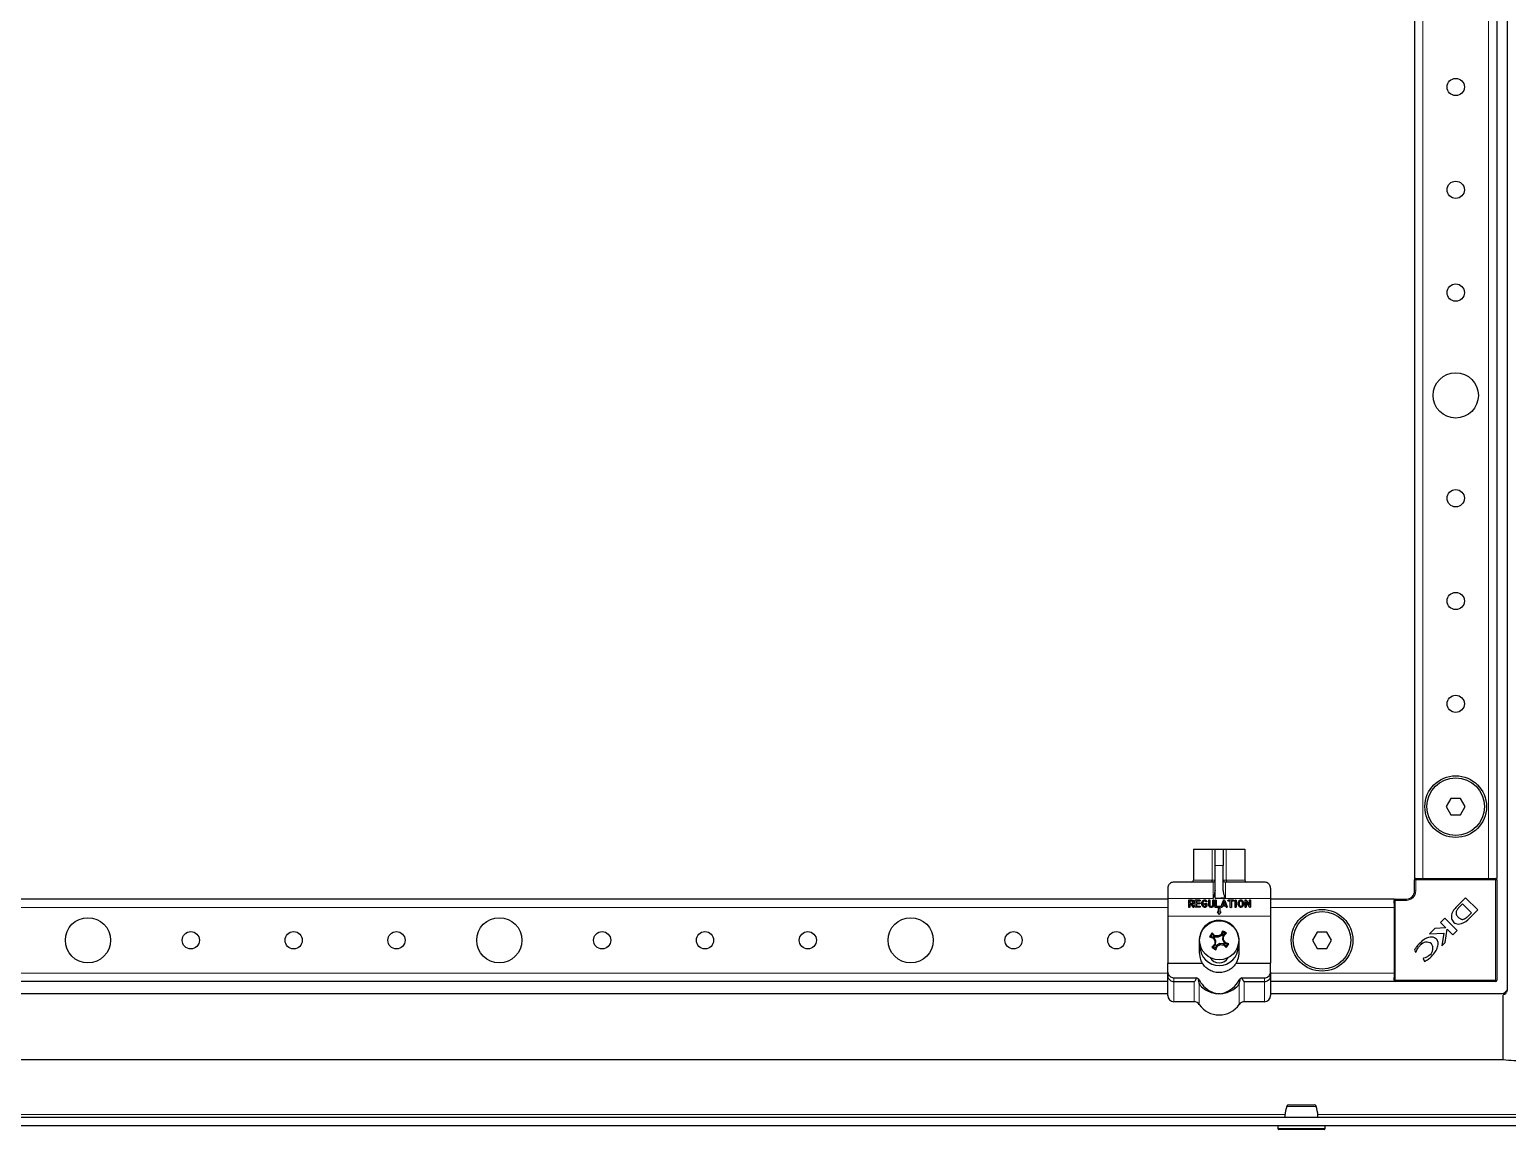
# Model space of a CAD drawing. Header units: millimetres. Extents: x -598 to 1638, y -1011 to 1043.
# Drawn here: x 1095 to 1454.3, y -870.3 to -602.9 of the extents above; entities that cross this region are included whole.
import ezdxf

# ---------------------------------------------------------------- set-up
doc = ezdxf.new("R2010")
doc.units = ezdxf.units.MM

msp = doc.modelspace()

# ---------------------------------------------------------------- linework, layer by layer
at = {"color": 7, "linetype": 'Continuous', "lineweight": 25}
for p, q in [((1454.24, 852.67), (1454.24, -836.33)), ((1431.74, 825.67), (1431.74, -809.33)), ((1451.74, 825.67), (1451.74, -809.33)), ((1440.59, -789.83), (1439.43, -791.83)), ((1442.9, -789.83), (1440.59, -789.83)), ((1444.05, -791.83), (1442.9, -789.83)), ((1439.43, -791.83), (1440.59, -793.83)), ((1440.59, -793.83), (1442.9, -793.83)), ((1442.9, -793.83), (1444.05, -791.83)), ((1377.99, -802.18), (1377.99, -809.68)), ((1377.99, -802.18), (1382.52, -802.18)), ((1382.52, -802.18), (1383.24, -802.18)), ((1383.24, -802.18), (1385.24, -802.18)), ((1383.24, -806.18), (1383.24, -802.18)), ((1385.24, -802.18), (1385.24, -806.18)), ((1385.24, -802.18), (1385.96, -802.18)), ((1385.96, -802.18), (1390.49, -802.18)), ((1390.49, -802.18), (1390.49, -809.68)), ((1383.24, -812.12), (1383.24, -806.18)), ((1385.24, -812.12), (1385.24, -806.18)), ((1371.74, -811.68), (1371.74, -814.18)), ((1382.74, -810.18), (1373.24, -810.18)), ((1395.24, -810.18), (1385.74, -810.18)), ((1396.74, -811.68), (1396.74, -814.18)), ((1431.74, -809.33), (1432.04, -809.33)), ((1431.74, -812.33), (1431.74, -809.63)), ((1432.04, -809.33), (1432.69, -809.33)), ((1432.69, -809.33), (1433.74, -809.33)), ((1433.74, -809.33), (1449.74, -809.33)), ((1449.74, -809.33), (1450.79, -809.33)), ((1450.79, -809.33), (1451.44, -809.33)), ((1451.44, -809.33), (1451.74, -809.33)), ((1451.74, -809.63), (1451.74, -834.03)), ((1371.74, -814.33), (791.74, -814.33)), ((1371.74, -814.18), (1371.74, -818.43)), ((1376.83, -816.2), (1376.83, -814.53)), ((1376.83, -814.53), (1377.59, -814.53)), ((1377.59, -814.8), (1377.1, -814.8)), ((1377.1, -814.8), (1377.1, -815.3)), ((1377.1, -815.3), (1377.69, -815.3)), ((1378.44, -814.53), (1379.5, -814.53)), ((1378.44, -816.31), (1378.44, -814.53)), ((1379.5, -814.8), (1378.7, -814.8)), ((1378.7, -814.8), (1378.7, -815.2)), ((1378.7, -815.2), (1379.45, -815.2)), ((1379.45, -815.47), (1378.7, -815.47)), ((1378.7, -815.47), (1378.7, -816.04)), ((1380.78, -815.37), (1381.27, -815.37)), ((1381.27, -815.37), (1381.27, -815.67)), ((1381.7, -815.72), (1381.7, -814.64)), ((1381.96, -814.64), (1381.96, -815.72)), ((1382.71, -815.71), (1382.71, -814.64)), ((1382.97, -814.64), (1382.97, -815.71)), ((1383.26, -816.33), (1383.26, -814.67)), ((1383.52, -814.67), (1383.52, -816.07)), ((1384.68, -816.16), (1385.25, -814.62)), ((1385.42, -814.86), (1385.11, -815.73)), ((1385.74, -815.73), (1385.42, -814.86)), ((1385.58, -814.64), (1386.17, -816.16)), ((1386.51, -814.53), (1387.63, -814.53)), ((1386.93, -814.8), (1386.51, -814.8)), ((1386.93, -816.26), (1386.93, -814.8)), ((1387.63, -814.8), (1387.24, -814.8)), ((1387.24, -814.8), (1387.24, -816.26)), ((1388.1, -816.2), (1388.1, -814.66)), ((1388.36, -814.66), (1388.36, -816.2)), ((1390.52, -816.2), (1390.52, -814.64)), ((1391.62, -816.22), (1390.78, -814.96)), ((1390.78, -814.96), (1390.78, -816.19)), ((1390.79, -814.59), (1391.6, -815.83)), ((1391.6, -815.83), (1391.6, -814.64)), ((1391.86, -814.64), (1391.86, -816.2)), ((1396.74, -814.18), (1396.74, -818.43)), ((1426.74, -814.33), (1396.74, -814.33)), ((1426.74, -814.33), (1426.74, -814.63)), ((1426.74, -815.28), (1426.74, -814.63)), ((1426.74, -815.28), (1426.74, -816.33)), ((1427.04, -814.33), (1429.74, -814.33)), ((1444.13, -813.98), (1442.24, -815.87)), ((1443.39, -815.46), (1442.73, -816.14)), ((1445.57, -817.64), (1443.39, -815.46)), ((1447.09, -816.94), (1444.13, -813.98)), ((1371.74, -818.43), (1371.74, -829.93)), ((1377.39, -815.56), (1377.1, -815.56)), ((1377.1, -815.56), (1377.1, -816.2)), ((1377.88, -816.27), (1377.39, -815.56)), ((1377.69, -815.56), (1378.1, -816.13)), ((1379.5, -816.31), (1378.44, -816.31)), ((1378.7, -816.04), (1379.5, -816.04)), ((1380.98, -815.64), (1380.77, -815.64)), ((1384.32, -816.33), (1383.26, -816.33)), ((1383.52, -816.07), (1384.32, -816.07)), ((1383.74, -817.53), (1384.24, -818.03)), ((1383.99, -817.53), (1383.74, -817.53)), ((1384.49, -816.53), (1383.99, -816.53)), ((1383.99, -816.53), (1383.99, -817.53)), ((1384.24, -818.03), (1384.74, -817.53)), ((1384.49, -817.53), (1384.49, -816.53)), ((1384.74, -817.53), (1384.49, -817.53)), ((1385.02, -816), (1384.93, -816.24)), ((1385.83, -816), (1385.02, -816)), ((1385.11, -815.73), (1385.74, -815.73)), ((1385.92, -816.24), (1385.83, -816)), ((1396.74, -818.43), (1396.74, -829.93)), ((1426.74, -816.33), (1426.74, -832.33)), ((1439.13, -818.98), (1438.07, -820.04)), ((1442.09, -821.94), (1439.13, -818.98)), ((1442.24, -815.87), (1442.23, -815.89)), ((1444.85, -818.38), (1445.57, -817.64)), ((1445.1, -818.93), (1447.09, -816.94)), ((1382.56, -822.87), (1382.53, -822.55)), ((1384.93, -823.07), (1385.19, -822.32)), ((1385.19, -822.32), (1385.09, -822.01)), ((1385.7, -822.65), (1385.11, -823.19)), ((1385.19, -822.32), (1385.7, -822.65)), ((1385.7, -822.65), (1386.02, -822.62)), ((1408.09, -822.33), (1406.93, -824.33)), ((1410.4, -822.33), (1408.09, -822.33)), ((1411.55, -824.33), (1410.4, -822.33)), ((1436.66, -821.46), (1435.37, -822.74)), ((1435.37, -822.74), (1438.84, -822.56)), ((1439.32, -821.28), (1436.66, -821.46)), ((1438.07, -820.04), (1439.32, -821.28)), ((1438.84, -822.56), (1438.37, -825.66)), ((1439.17, -824.87), (1439.65, -821.6)), ((1439.65, -821.6), (1441.04, -822.99)), ((1441.04, -822.99), (1442.09, -821.94)), ((1379.39, -824.33), (1379.39, -827.33)), ((1379.59, -825.83), (1379.39, -825.83)), ((1382.23, -823.38), (1381.92, -823.49)), ((1382.23, -823.38), (1382.56, -822.87)), ((1382.98, -823.64), (1382.23, -823.38)), ((1382.78, -826.02), (1382.46, -826.04)), ((1382.56, -822.87), (1383.1, -823.46)), ((1382.78, -826.02), (1383.37, -825.47)), ((1383.29, -826.35), (1382.78, -826.02)), ((1382.98, -823.64), (1382.82, -823.82)), ((1383.42, -824.5), (1382.98, -823.64)), ((1383.1, -823.46), (1383.2, -823.24)), ((1383.1, -823.46), (1384.07, -823.51)), ((1383.37, -825.47), (1383.15, -825.37)), ((1383.42, -824.5), (1383.18, -824.55)), ((1383.55, -825.59), (1383.29, -826.35)), ((1383.37, -825.47), (1383.42, -824.5)), ((1384.41, -825.15), (1383.55, -825.59)), ((1383.55, -825.59), (1383.73, -825.75)), ((1384.07, -823.51), (1384.02, -823.27)), ((1384.07, -823.51), (1384.93, -823.07)), ((1384.41, -825.15), (1384.46, -825.39)), ((1385.38, -825.21), (1384.41, -825.15)), ((1384.93, -823.07), (1384.75, -822.91)), ((1385.11, -823.19), (1385.06, -824.16)), ((1385.06, -824.16), (1385.3, -824.11)), ((1385.06, -824.16), (1385.5, -825.02)), ((1385.11, -823.19), (1385.34, -823.29)), ((1385.38, -825.21), (1385.28, -825.43)), ((1385.93, -825.79), (1385.38, -825.21)), ((1385.5, -825.02), (1385.66, -824.84)), ((1385.5, -825.02), (1386.26, -825.28)), ((1386.26, -825.28), (1385.93, -825.79)), ((1385.93, -825.79), (1385.95, -826.11)), ((1386.26, -825.28), (1386.56, -825.18)), ((1389.09, -825.83), (1388.89, -825.83)), ((1389.09, -827.33), (1389.09, -824.33)), ((1406.93, -824.33), (1408.09, -826.33)), ((1410.4, -826.33), (1411.55, -824.33)), ((1438.37, -825.66), (1439.17, -824.87)), ((1383.29, -826.35), (1383.39, -826.65)), ((1408.09, -826.33), (1410.4, -826.33)), ((1431.74, -826.7), (1431.99, -827.21)), ((1431.99, -827.21), (1432.1, -827.11)), ((1433.94, -828.65), (1433.8, -828.79)), ((1433.8, -828.79), (1434.14, -829.47)), ((1371.74, -832.08), (1371.74, -829.93)), ((1371.74, -829.93), (1380.15, -829.93)), ((1371.74, -832.99), (1371.74, -832.08)), ((1371.74, -837.78), (1371.74, -832.99)), ((1373.24, -833.47), (1378.76, -833.47)), ((1388.33, -829.93), (1396.74, -829.93)), ((1389.72, -833.47), (1395.24, -833.47)), ((1396.74, -832.08), (1396.74, -829.93)), ((1396.74, -832.08), (1396.74, -832.99)), ((1396.74, -832.99), (1396.74, -837.78)), ((1426.74, -832.33), (1426.74, -833.38)), ((1426.74, -834.03), (1426.74, -833.38)), ((1371.74, -834.33), (791.74, -834.33)), ((1373.24, -834.36), (1378.15, -834.36)), ((1390.33, -834.36), (1395.24, -834.36)), ((1426.74, -834.33), (1396.74, -834.33)), ((1426.74, -834.03), (1426.74, -834.33)), ((1451.44, -834.33), (1427.04, -834.33)), ((1371.74, -837.33), (765.24, -837.33)), ((1378.15, -839.28), (1373.24, -839.28)), ((1395.24, -839.28), (1390.33, -839.28)), ((1453.24, -837.33), (1396.74, -837.33)), ((1453.24, -853.33), (1453.24, -837.66)), ((765.24, -853.33), (1453.24, -853.33)), ((714.54, -867.33), (1503.94, -867.33)), ((714.54, -869.33), (1503.94, -869.33)), ((1398.49, -869.33), (1398.49, -870.08)), ((1409.99, -870.08), (1409.99, -869.33)), ((1409.74, -870.33), (1398.74, -870.33))]:
    msp.add_line(p, q, dxfattribs=at)
at = {"color": 8, "linetype": 'Continuous', "lineweight": 18}
for p, q in [((1433.74, 825.67), (1433.74, -809.33)), ((1449.74, 825.67), (1449.74, -809.33)), ((1382.52, -809.68), (1382.52, -802.18)), ((1385.96, -802.18), (1385.96, -809.68)), ((1385.24, -806.18), (1383.24, -806.18)), ((1377.99, -809.68), (1382.52, -809.68)), ((1382.52, -809.68), (1383.24, -809.68)), ((1382.74, -814.18), (1382.74, -810.18)), ((1385.24, -809.68), (1385.96, -809.68)), ((1385.74, -810.18), (1385.74, -814.11)), ((1385.96, -809.68), (1390.49, -809.68)), ((1431.74, -809.63), (1432.04, -809.63)), ((1432.04, -809.63), (1432.04, -809.33)), ((1432.04, -809.63), (1432.04, -812.33)), ((1451.44, -809.63), (1432.04, -809.63)), ((1451.44, -809.63), (1451.44, -809.33)), ((1451.44, -834.03), (1451.44, -809.63)), ((1451.44, -809.63), (1451.74, -809.63)), ((1382.74, -814.18), (1371.74, -814.18)), ((1383.24, -814.18), (1383.24, -812.12)), ((1396.74, -814.18), (1383.24, -814.18)), ((1426.74, -814.63), (1427.04, -814.63)), ((1427.04, -814.63), (1427.04, -814.33)), ((1429.74, -814.63), (1427.04, -814.63)), ((1427.04, -814.63), (1427.04, -834.03)), ((1429.74, -814.33), (1429.74, -814.63)), ((1431.74, -812.33), (1432.04, -812.33)), ((1371.74, -816.33), (791.74, -816.33)), ((1396.74, -818.43), (1371.74, -818.43)), ((1426.74, -816.33), (1396.74, -816.33)), ((1371.74, -832.33), (791.74, -832.33)), ((1373.24, -833.47), (1373.24, -834.36)), ((1395.24, -834.36), (1395.24, -833.47)), ((1426.74, -832.33), (1396.74, -832.33)), ((1373.24, -834.36), (1373.24, -839.28)), ((1378.15, -839.28), (1378.15, -834.36)), ((1379.39, -834.96), (1379.39, -839.93)), ((1389.1, -839.93), (1389.1, -834.96)), ((1390.33, -834.36), (1390.33, -839.28)), ((1395.24, -839.28), (1395.24, -834.36)), ((1426.74, -834.03), (1427.04, -834.03)), ((1427.04, -834.03), (1451.44, -834.03)), ((1427.04, -834.33), (1427.04, -834.03)), ((1451.44, -834.03), (1451.44, -834.33)), ((1451.44, -834.03), (1451.74, -834.03)), ((1400.27, -866.73), (818.21, -866.73)), ((1503.64, -866.73), (1408.21, -866.73)), ((1398.49, -870.08), (1409.99, -870.08))]:
    msp.add_line(p, q, dxfattribs=at)
at = {"color": 8, "linetype": 'Continuous', "lineweight": 18, "flags": 128}
for points in [[(1382.52, -809.68), (1382.51, -809.78), (1382.51, -809.87), (1382.49, -809.96), (1382.48, -810.03), (1382.46, -810.1), (1382.43, -810.14), (1382.41, -810.17), (1382.38, -810.18)], [(1386.1, -810.18), (1386.08, -810.17), (1386.05, -810.14), (1386.03, -810.1), (1386.01, -810.03), (1385.99, -809.96), (1385.98, -809.87), (1385.97, -809.78), (1385.96, -809.68)]]:
    msp.add_lwpolyline(points, dxfattribs=at)
at = {"color": 7, "linetype": 'Continuous', "lineweight": 25}
for centre, radius in [((1441.74, -616.83), 2.1), ((1441.74, -641.83), 2.1), ((1441.74, -666.83), 2.1), ((1441.74, -691.83), 5.5), ((1441.74, -716.83), 2.1), ((1441.74, -741.83), 2.1), ((1441.74, -766.83), 2.1), ((1441.74, -791.83), 7.5), ((1441.74, -791.83), 7), ((1109.24, -824.33), 5.5), ((1209.24, -824.33), 5.5), ((1309.24, -824.33), 5.5), ((1409.24, -824.33), 7.5), ((1409.24, -824.33), 7), ((1134.24, -824.33), 2.1), ((1159.24, -824.33), 2.1), ((1184.24, -824.33), 2.1), ((1234.24, -824.33), 2.1), ((1259.24, -824.33), 2.1), ((1284.24, -824.33), 2.1), ((1334.24, -824.33), 2.1), ((1359.24, -824.33), 2.1), ((1384.24, -824.33), 4.75)]:
    msp.add_circle(centre, radius, dxfattribs=at)
for centre, radius, start, end in [((1377.49, -809.68), 0.5, 270, 0), ((1382.74, -809.68), 0.5, 270, 0), ((1385.74, -809.68), 0.5, 180, 270), ((1390.99, -809.68), 0.5, 180, 270), ((1432.04, -809.63), 0.3, 90, 180), ((1451.44, -809.63), 0.3, 0, 90), ((1427.04, -814.63), 0.3, 90, 180), ((1429.74, -812.33), 2, 270, 0), ((1441.44, -815.72), 4.87, 290.3445, 318.7777), ((1440.67, -813.91), 6.12, 306.9888, 313.0744), ((1444.96, -863.88), 74.88, 146.4919, 147.3486), ((1333.56, -871.23), 69.05, 44.0348, 44.8347), ((1449.55, -846.74), 69.05, 159.0058, 159.8057), ((1344.69, -885.05), 74.88, 56.4919, 57.3486), ((1337.34, -773.65), 69.05, 314.0348, 314.8347), ((1384.24, -825.83), 4.65, 180, 0), ((1406.65, -759.02), 69.05, 249.0058, 249.8057), ((1431.14, -875.01), 69.05, 134.0348, 134.8347), ((1423.79, -763.61), 74.88, 236.4919, 237.3486), ((1450.72, -790.57), 75.61, 206.0937, 206.7115), ((1458.7, -828.34), 75.61, 177.129, 177.7468), ((1380.23, -898.79), 75.61, 87.129, 87.7468), ((1318.93, -801.92), 69.05, 339.0058, 339.8057), ((1350.48, -757.85), 75.61, 296.0937, 296.7115), ((1418, -890.81), 75.61, 116.0937, 116.7115), ((1388.25, -749.88), 75.61, 267.129, 267.7468), ((1434.92, -777.43), 69.05, 224.0348, 224.8347), ((1309.78, -820.32), 75.61, 357.129, 357.7468), ((1317.76, -858.09), 75.61, 26.0937, 26.7115), ((1361.83, -889.64), 69.05, 69.0058, 69.8057), ((1323.52, -784.78), 74.88, 326.4919, 327.3486), ((1434.67, -826.74), 1.94, 53.3097, 142.3464), ((1434.23, -826.33), 1.97, 308.454, 35.887), ((1384.24, -827.33), 2.5, 209.1764, 330.8236), ((1427.04, -834.03), 0.3, 180, 270), ((1451.44, -834.03), 0.3, 270, 0), ((1373.24, -837.78), 1.5, 180, 270), ((1378.15, -840.78), 1.5, 34.5604, 90), ((1384.24, -836.59), 5.9, 214.5604, 325.4396), ((1390.33, -840.78), 1.5, 90, 145.4396), ((1395.24, -837.78), 1.5, 270, 0), ((1401.13, -864.83), 0.5, 89.9982, 165.4001), ((1407.35, -864.83), 0.5, 15.316, 90.0228), ((1398.74, -870.08), 0.25, 180, 270), ((1409.74, -870.08), 0.25, 270, 0)]:
    msp.add_arc(centre, radius, start, end, dxfattribs=at)
at = {"color": 8, "linetype": 'Continuous', "lineweight": 18}
msp.add_arc((1429.74, -812.33), 2.3, 270, 0, dxfattribs=at)
at = {"color": 7, "linetype": 'Continuous', "lineweight": 25}
msp.add_ellipse((16812.42, -814.18), major_axis=(15429.18, 0), ratio=0.000259, start_param=3.123591, end_param=3.141593, dxfattribs=at)
for points, knots in [([(1373.24, -810.18), (1373.24, -810.18), (1373.17, -810.18), (1372.82, -810.21), (1372.29, -810.44), (1371.82, -811.02), (1371.76, -811.49), (1371.74, -811.68)], [0, 0, 0, 0, 0.003231, 0.101221, 0.514725, 0.80586, 1, 1, 1, 1]), ([(1396.74, -811.68), (1396.72, -811.49), (1396.66, -811.02), (1396.19, -810.44), (1395.66, -810.21), (1395.31, -810.18), (1395.24, -810.18), (1395.24, -810.18)], [0, 0, 0, 0, 0.19414, 0.485275, 0.898779, 0.996769, 1, 1, 1, 1]), ([(1377.59, -814.53), (1377.67, -814.54), (1377.8, -814.55), (1377.91, -814.63), (1377.96, -814.67)], [0, 0, 0, 0, 0.559747, 1, 1, 1, 1]), ([(1377.78, -814.86), (1377.75, -814.84), (1377.69, -814.8), (1377.62, -814.8), (1377.59, -814.8)], [0, 0, 0, 0, 0.559136, 1, 1, 1, 1]), ([(1377.69, -815.3), (1377.71, -815.3), (1377.75, -815.29), (1377.78, -815.26), (1377.79, -815.25)], [0, 0, 0, 0, 0.558174, 1, 1, 1, 1]), ([(1377.93, -815.47), (1377.89, -815.5), (1377.82, -815.55), (1377.73, -815.56), (1377.69, -815.56)], [0, 0, 0, 0, 0.56031, 1, 1, 1, 1]), ([(1377.86, -815.06), (1377.86, -815.02), (1377.85, -814.94), (1377.8, -814.89), (1377.78, -814.86)], [0, 0, 0, 0, 0.559692, 1, 1, 1, 1]), ([(1377.79, -815.25), (1377.8, -815.24), (1377.83, -815.21), (1377.86, -815.14), (1377.86, -815.09), (1377.86, -815.06)], [0, 0, 0, 0, 0.279917, 0.56006, 1, 1, 1, 1]), ([(1378.13, -815.06), (1378.12, -815.15), (1378.1, -815.31), (1377.98, -815.42), (1377.93, -815.47)], [0, 0, 0, 0, 0.5594568, 1, 1, 1, 1]), ([(1377.96, -814.67), (1378.02, -814.73), (1378.11, -814.85), (1378.12, -814.99), (1378.13, -815.06)], [0, 0, 0, 0, 0.558947, 1, 1, 1, 1]), ([(1379.45, -815.2), (1379.47, -815.21), (1379.52, -815.21), (1379.57, -815.23), (1379.6, -815.28), (1379.6, -815.32), (1379.6, -815.34)], [0, 0, 0, 0, 0.280945, 0.559897, 0.779525, 1, 1, 1, 1]), ([(1379.6, -815.34), (1379.6, -815.36), (1379.6, -815.4), (1379.54, -815.46), (1379.49, -815.47), (1379.45, -815.47)], [0, 0, 0, 0, 0.281099, 0.559768, 1, 1, 1, 1]), ([(1379.5, -814.53), (1379.52, -814.53), (1379.57, -814.54), (1379.62, -814.56), (1379.65, -814.61), (1379.65, -814.65), (1379.66, -814.66)], [0, 0, 0, 0, 0.280872, 0.559701, 0.779382, 1, 1, 1, 1]), ([(1379.66, -814.66), (1379.65, -814.69), (1379.65, -814.73), (1379.59, -814.79), (1379.54, -814.79), (1379.5, -814.8)], [0, 0, 0, 0, 0.281053, 0.559663, 1, 1, 1, 1]), ([(1380, -815.43), (1380, -815.3), (1380.02, -815.06), (1380.14, -814.85), (1380.2, -814.76)], [0, 0, 0, 0, 0.56034, 1, 1, 1, 1]), ([(1380.19, -816.04), (1380.13, -815.93), (1380.02, -815.75), (1380, -815.53), (1380, -815.43)], [0, 0, 0, 0, 0.559347, 1, 1, 1, 1]), ([(1380.2, -814.76), (1380.27, -814.68), (1380.41, -814.54), (1380.6, -814.52), (1380.69, -814.51)], [0, 0, 0, 0, 0.559217, 1, 1, 1, 1]), ([(1380.68, -814.77), (1380.64, -814.78), (1380.57, -814.78), (1380.44, -814.86), (1380.29, -815.07), (1380.27, -815.29), (1380.26, -815.43)], [0, 0, 0, 0, 0.125332, 0.250695, 0.500738, 1, 1, 1, 1]), ([(1380.26, -815.43), (1380.27, -815.52), (1380.28, -815.67), (1380.35, -815.8), (1380.38, -815.86)], [0, 0, 0, 0, 0.55998, 1, 1, 1, 1]), ([(1380.65, -815.5), (1380.65, -815.48), (1380.65, -815.44), (1380.68, -815.4), (1380.73, -815.37), (1380.76, -815.37), (1380.78, -815.37)], [0, 0, 0, 0, 0.280637, 0.55889, 0.779144, 1, 1, 1, 1]), ([(1380.77, -815.64), (1380.75, -815.63), (1380.71, -815.63), (1380.67, -815.6), (1380.65, -815.55), (1380.65, -815.52), (1380.65, -815.5)], [0, 0, 0, 0, 0.280664, 0.558735, 0.779002, 1, 1, 1, 1]), ([(1380.87, -814.82), (1380.83, -814.8), (1380.77, -814.77), (1380.71, -814.77), (1380.68, -814.77)], [0, 0, 0, 0, 0.5586335, 1, 1, 1, 1]), ([(1380.69, -814.51), (1380.75, -814.51), (1380.88, -814.52), (1380.99, -814.57), (1381.03, -814.6)], [0, 0, 0, 0, 0.560514, 1, 1, 1, 1]), ([(1380.97, -814.94), (1380.95, -814.91), (1380.92, -814.87), (1380.88, -814.83), (1380.87, -814.82)], [0, 0, 0, 0, 0.560467, 1, 1, 1, 1]), ([(1381.08, -815), (1381.05, -814.99), (1381.01, -814.98), (1380.98, -814.95), (1380.97, -814.94)], [0, 0, 0, 0, 0.558039, 1, 1, 1, 1]), ([(1381.03, -814.6), (1381.07, -814.63), (1381.14, -814.69), (1381.18, -814.76), (1381.2, -814.79)], [0, 0, 0, 0, 0.559542, 1, 1, 1, 1]), ([(1381.23, -814.87), (1381.23, -814.89), (1381.22, -814.93), (1381.18, -814.97), (1381.13, -814.99), (1381.1, -814.99), (1381.08, -815)], [0, 0, 0, 0, 0.277709, 0.558209, 0.77892, 1, 1, 1, 1]), ([(1381.2, -814.79), (1381.21, -814.8), (1381.23, -814.83), (1381.23, -814.86), (1381.23, -814.87)], [0, 0, 0, 0, 0.560691, 1, 1, 1, 1]), ([(1381.7, -814.64), (1381.7, -814.62), (1381.7, -814.59), (1381.73, -814.54), (1381.77, -814.51), (1381.8, -814.51), (1381.82, -814.51)], [0, 0, 0, 0, 0.280849, 0.55949, 0.779158, 1, 1, 1, 1]), ([(1381.82, -814.51), (1381.84, -814.51), (1381.88, -814.51), (1381.94, -814.54), (1381.96, -814.59), (1381.96, -814.63), (1381.96, -814.64)], [0, 0, 0, 0, 0.28091, 0.559174, 0.779166, 1, 1, 1, 1]), ([(1382.71, -814.64), (1382.71, -814.62), (1382.71, -814.59), (1382.74, -814.54), (1382.78, -814.51), (1382.81, -814.51), (1382.83, -814.51)], [0, 0, 0, 0, 0.2809, 0.559498, 0.779148, 1, 1, 1, 1]), ([(1383.24, -812.12), (1383.2, -812.46), (1383.12, -813.16), (1382.87, -813.83), (1382.74, -814.18), (1382.74, -814.18)], [0, 0, 0, 0, 0.475461, 0.994056, 1, 1, 1, 1]), ([(1382.83, -814.51), (1382.85, -814.51), (1382.89, -814.51), (1382.94, -814.54), (1382.97, -814.59), (1382.97, -814.63), (1382.97, -814.64)], [0, 0, 0, 0, 0.2808885, 0.5590229, 0.7791551, 1, 1, 1, 1]), ([(1383.26, -814.67), (1383.26, -814.65), (1383.26, -814.61), (1383.29, -814.56), (1383.33, -814.54), (1383.36, -814.53), (1383.38, -814.53)], [0, 0, 0, 0, 0.280912, 0.559405, 0.779108, 1, 1, 1, 1]), ([(1383.38, -814.53), (1383.4, -814.53), (1383.44, -814.54), (1383.49, -814.57), (1383.52, -814.62), (1383.52, -814.65), (1383.52, -814.67)], [0, 0, 0, 0, 0.280813, 0.559099, 0.77917, 1, 1, 1, 1]), ([(1385.74, -814.11), (1385.74, -814.11), (1385.74, -814.11), (1385.73, -814.1), (1385.72, -814.09), (1385.68, -814), (1385.56, -813.67), (1385.34, -813.04), (1385.28, -812.44), (1385.24, -812.12)], [0, 0, 0, 0, 0.00167, 0.003889, 0.009531, 0.034361, 0.132751, 0.526214, 1, 1, 1, 1]), ([(1385.25, -814.62), (1385.26, -814.6), (1385.28, -814.57), (1385.32, -814.52), (1385.37, -814.51), (1385.4, -814.51)], [0, 0, 0, 0, 0.2814649, 0.5617718, 1, 1, 1, 1]), ([(1385.4, -814.51), (1385.42, -814.51), (1385.47, -814.51), (1385.54, -814.55), (1385.56, -814.61), (1385.58, -814.64)], [0, 0, 0, 0, 0.281226, 0.561522, 1, 1, 1, 1]), ([(1386.37, -814.66), (1386.38, -814.64), (1386.38, -814.6), (1386.41, -814.55), (1386.46, -814.54), (1386.49, -814.53), (1386.51, -814.53)], [0, 0, 0, 0, 0.2807125, 0.5587014, 0.7790455, 1, 1, 1, 1]), ([(1386.51, -814.8), (1386.49, -814.8), (1386.45, -814.79), (1386.4, -814.76), (1386.38, -814.71), (1386.37, -814.68), (1386.37, -814.66)], [0, 0, 0, 0, 0.28076, 0.558821, 0.778915, 1, 1, 1, 1]), ([(1387.63, -814.53), (1387.65, -814.53), (1387.69, -814.54), (1387.75, -814.56), (1387.78, -814.61), (1387.79, -814.65), (1387.79, -814.66)], [0, 0, 0, 0, 0.280951, 0.559967, 0.779431, 1, 1, 1, 1]), ([(1387.79, -814.66), (1387.79, -814.69), (1387.78, -814.73), (1387.72, -814.79), (1387.67, -814.79), (1387.63, -814.8)], [0, 0, 0, 0, 0.281019, 0.559679, 1, 1, 1, 1]), ([(1388.1, -814.66), (1388.1, -814.65), (1388.1, -814.61), (1388.13, -814.56), (1388.18, -814.54), (1388.2, -814.53), (1388.22, -814.53)], [0, 0, 0, 0, 0.280828, 0.559417, 0.779393, 1, 1, 1, 1]), ([(1388.22, -814.53), (1388.24, -814.53), (1388.28, -814.54), (1388.34, -814.57), (1388.36, -814.62), (1388.36, -814.65), (1388.36, -814.66)], [0, 0, 0, 0, 0.2807653, 0.5591779, 0.7791749, 1, 1, 1, 1]), ([(1388.82, -815.43), (1388.83, -815.3), (1388.84, -815.08), (1388.94, -814.89), (1388.99, -814.8)], [0, 0, 0, 0, 0.559914, 1, 1, 1, 1]), ([(1389, -816.05), (1388.94, -815.94), (1388.83, -815.75), (1388.82, -815.53), (1388.82, -815.43)], [0, 0, 0, 0, 0.559149, 1, 1, 1, 1]), ([(1388.99, -814.8), (1389.06, -814.71), (1389.18, -814.55), (1389.38, -814.52), (1389.47, -814.51)], [0, 0, 0, 0, 0.560137, 1, 1, 1, 1]), ([(1389.18, -814.98), (1389.15, -815.06), (1389.09, -815.2), (1389.08, -815.36), (1389.08, -815.43)], [0, 0, 0, 0, 0.5590754, 1, 1, 1, 1]), ([(1389.08, -815.43), (1389.09, -815.52), (1389.09, -815.67), (1389.16, -815.81), (1389.19, -815.87)], [0, 0, 0, 0, 0.560273, 1, 1, 1, 1]), ([(1389.47, -814.77), (1389.43, -814.78), (1389.36, -814.78), (1389.26, -814.85), (1389.21, -814.93), (1389.18, -814.98)], [0, 0, 0, 0, 0.279832, 0.559843, 1, 1, 1, 1]), ([(1389.47, -814.51), (1389.53, -814.51), (1389.65, -814.52), (1389.84, -814.61), (1389.94, -814.73), (1390, -814.8)], [0, 0, 0, 0, 0.280496, 0.560765, 1, 1, 1, 1]), ([(1389.81, -814.98), (1389.76, -814.91), (1389.67, -814.8), (1389.53, -814.78), (1389.47, -814.77)], [0, 0, 0, 0, 0.559596, 1, 1, 1, 1]), ([(1389.92, -815.43), (1389.92, -815.34), (1389.91, -815.18), (1389.84, -815.04), (1389.81, -814.98)], [0, 0, 0, 0, 0.5600457, 1, 1, 1, 1]), ([(1389.82, -815.87), (1389.85, -815.79), (1389.92, -815.65), (1389.92, -815.5), (1389.92, -815.43)], [0, 0, 0, 0, 0.559133, 1, 1, 1, 1]), ([(1390, -814.8), (1390.06, -814.91), (1390.17, -815.11), (1390.18, -815.33), (1390.19, -815.43)], [0, 0, 0, 0, 0.559312, 1, 1, 1, 1]), ([(1390.19, -815.43), (1390.18, -815.55), (1390.16, -815.77), (1390.06, -815.96), (1390.01, -816.05)], [0, 0, 0, 0, 0.5598653, 1, 1, 1, 1]), ([(1390.52, -814.64), (1390.52, -814.62), (1390.52, -814.58), (1390.55, -814.53), (1390.6, -814.51), (1390.62, -814.51), (1390.64, -814.51)], [0, 0, 0, 0, 0.280941, 0.559114, 0.779089, 1, 1, 1, 1]), ([(1390.64, -814.51), (1390.66, -814.51), (1390.69, -814.51), (1390.75, -814.54), (1390.77, -814.57), (1390.79, -814.59)], [0, 0, 0, 0, 0.280638, 0.560877, 1, 1, 1, 1]), ([(1391.6, -814.64), (1391.6, -814.63), (1391.6, -814.59), (1391.63, -814.54), (1391.67, -814.51), (1391.7, -814.51), (1391.72, -814.51)], [0, 0, 0, 0, 0.280888, 0.559482, 0.77927, 1, 1, 1, 1]), ([(1391.72, -814.51), (1391.74, -814.51), (1391.78, -814.51), (1391.84, -814.54), (1391.86, -814.59), (1391.86, -814.63), (1391.86, -814.64)], [0, 0, 0, 0, 0.280836, 0.55925, 0.779182, 1, 1, 1, 1]), ([(1376.95, -816.33), (1376.93, -816.33), (1376.9, -816.33), (1376.85, -816.29), (1376.84, -816.24), (1376.83, -816.21), (1376.83, -816.2)], [0, 0, 0, 0, 0.280437, 0.558281, 0.778899, 1, 1, 1, 1]), ([(1377.1, -816.2), (1377.1, -816.22), (1377.09, -816.26), (1377.06, -816.31), (1377, -816.33), (1376.97, -816.33), (1376.95, -816.33)], [0, 0, 0, 0, 0.2804979, 0.5583245, 0.7788676, 1, 1, 1, 1]), ([(1377.98, -816.33), (1377.97, -816.33), (1377.94, -816.33), (1377.91, -816.31), (1377.89, -816.29), (1377.88, -816.27)], [0, 0, 0, 0, 0.28022, 0.561305, 1, 1, 1, 1]), ([(1378.13, -816.2), (1378.12, -816.22), (1378.12, -816.26), (1378.07, -816.3), (1378.03, -816.33), (1377.99, -816.33), (1377.98, -816.33)], [0, 0, 0, 0, 0.278138, 0.558544, 0.779161, 1, 1, 1, 1]), ([(1378.1, -816.13), (1378.11, -816.15), (1378.12, -816.16), (1378.13, -816.19), (1378.13, -816.2)], [0, 0, 0, 0, 0.561079, 1, 1, 1, 1]), ([(1379.5, -816.04), (1379.52, -816.04), (1379.57, -816.05), (1379.62, -816.07), (1379.65, -816.12), (1379.65, -816.16), (1379.66, -816.18)], [0, 0, 0, 0, 0.280912, 0.559714, 0.779499, 1, 1, 1, 1]), ([(1379.66, -816.18), (1379.65, -816.2), (1379.65, -816.24), (1379.59, -816.3), (1379.54, -816.3), (1379.5, -816.31)], [0, 0, 0, 0, 0.281214, 0.559901, 1, 1, 1, 1]), ([(1380.72, -816.33), (1380.66, -816.33), (1380.54, -816.32), (1380.35, -816.23), (1380.25, -816.11), (1380.19, -816.04)], [0, 0, 0, 0, 0.280314, 0.560507, 1, 1, 1, 1]), ([(1380.38, -815.86), (1380.43, -815.92), (1380.51, -816.04), (1380.65, -816.06), (1380.71, -816.07)], [0, 0, 0, 0, 0.560858, 1, 1, 1, 1]), ([(1380.71, -816.07), (1380.74, -816.07), (1380.79, -816.06), (1380.89, -816.01), (1380.92, -815.94), (1380.94, -815.9)], [0, 0, 0, 0, 0.281265, 0.561609, 1, 1, 1, 1]), ([(1381.06, -816.21), (1381, -816.25), (1380.9, -816.32), (1380.77, -816.33), (1380.72, -816.33)], [0, 0, 0, 0, 0.558998, 1, 1, 1, 1]), ([(1380.94, -815.9), (1380.95, -815.85), (1380.98, -815.76), (1380.98, -815.67), (1380.98, -815.64)], [0, 0, 0, 0, 0.559597, 1, 1, 1, 1]), ([(1381.27, -815.67), (1381.26, -815.78), (1381.25, -815.99), (1381.12, -816.14), (1381.06, -816.21)], [0, 0, 0, 0, 0.560493, 1, 1, 1, 1]), ([(1381.92, -816.2), (1381.84, -816.12), (1381.72, -815.99), (1381.71, -815.8), (1381.7, -815.72)], [0, 0, 0, 0, 0.558332, 1, 1, 1, 1]), ([(1382.36, -816.33), (1382.27, -816.33), (1382.11, -816.32), (1381.97, -816.23), (1381.92, -816.2)], [0, 0, 0, 0, 0.55925, 1, 1, 1, 1]), ([(1381.96, -815.72), (1381.97, -815.78), (1381.98, -815.88), (1382.05, -815.96), (1382.08, -815.99)], [0, 0, 0, 0, 0.560313, 1, 1, 1, 1]), ([(1382.08, -815.99), (1382.13, -816.02), (1382.2, -816.07), (1382.3, -816.07), (1382.34, -816.07)], [0, 0, 0, 0, 0.559441, 1, 1, 1, 1]), ([(1382.34, -816.07), (1382.39, -816.06), (1382.5, -816.05), (1382.64, -815.96), (1382.7, -815.83), (1382.7, -815.75), (1382.71, -815.71)], [0, 0, 0, 0, 0.280935, 0.559487, 0.779245, 1, 1, 1, 1]), ([(1382.97, -815.71), (1382.96, -815.8), (1382.95, -815.98), (1382.79, -816.2), (1382.57, -816.3), (1382.43, -816.32), (1382.36, -816.33)], [0, 0, 0, 0, 0.280416, 0.558636, 0.778958, 1, 1, 1, 1]), ([(1384.32, -816.07), (1384.34, -816.07), (1384.38, -816.07), (1384.44, -816.1), (1384.47, -816.15), (1384.47, -816.18), (1384.47, -816.2)], [0, 0, 0, 0, 0.280855, 0.559718, 0.779518, 1, 1, 1, 1]), ([(1384.47, -816.2), (1384.47, -816.22), (1384.47, -816.26), (1384.41, -816.33), (1384.36, -816.33), (1384.32, -816.33)], [0, 0, 0, 0, 0.281266, 0.560078, 1, 1, 1, 1]), ([(1384.67, -816.21), (1384.67, -816.2), (1384.67, -816.18), (1384.68, -816.16), (1384.68, -816.16)], [0, 0, 0, 0, 0.5595043, 1, 1, 1, 1]), ([(1384.8, -816.33), (1384.78, -816.33), (1384.74, -816.32), (1384.7, -816.29), (1384.68, -816.25), (1384.67, -816.22), (1384.67, -816.21)], [0, 0, 0, 0, 0.279579, 0.559194, 0.779582, 1, 1, 1, 1]), ([(1384.93, -816.24), (1384.92, -816.26), (1384.91, -816.29), (1384.86, -816.33), (1384.82, -816.33), (1384.8, -816.33)], [0, 0, 0, 0, 0.28077, 0.560807, 1, 1, 1, 1]), ([(1386.04, -816.33), (1386.02, -816.33), (1385.99, -816.33), (1385.95, -816.29), (1385.93, -816.26), (1385.92, -816.24)], [0, 0, 0, 0, 0.280695, 0.560335, 1, 1, 1, 1]), ([(1386.18, -816.21), (1386.18, -816.23), (1386.17, -816.27), (1386.13, -816.31), (1386.08, -816.33), (1386.05, -816.33), (1386.04, -816.33)], [0, 0, 0, 0, 0.278517, 0.558613, 0.779333, 1, 1, 1, 1]), ([(1386.17, -816.16), (1386.17, -816.16), (1386.18, -816.18), (1386.18, -816.2), (1386.18, -816.21)], [0, 0, 0, 0, 0.560081, 1, 1, 1, 1]), ([(1387.07, -816.4), (1387.05, -816.4), (1387.01, -816.4), (1386.95, -816.37), (1386.93, -816.31), (1386.93, -816.28), (1386.93, -816.26)], [0, 0, 0, 0, 0.2808221, 0.5590594, 0.7790938, 1, 1, 1, 1]), ([(1387.24, -816.26), (1387.24, -816.29), (1387.23, -816.33), (1387.17, -816.4), (1387.11, -816.4), (1387.07, -816.4)], [0, 0, 0, 0, 0.280801, 0.559621, 1, 1, 1, 1]), ([(1388.22, -816.33), (1388.2, -816.33), (1388.16, -816.33), (1388.12, -816.29), (1388.1, -816.24), (1388.1, -816.21), (1388.1, -816.2)], [0, 0, 0, 0, 0.280437, 0.558281, 0.778899, 1, 1, 1, 1]), ([(1388.36, -816.2), (1388.36, -816.22), (1388.36, -816.26), (1388.32, -816.31), (1388.27, -816.33), (1388.24, -816.33), (1388.22, -816.33)], [0, 0, 0, 0, 0.280518, 0.5583, 0.778735, 1, 1, 1, 1]), ([(1389.5, -816.33), (1389.44, -816.33), (1389.33, -816.32), (1389.15, -816.23), (1389.05, -816.12), (1389, -816.05)], [0, 0, 0, 0, 0.280367, 0.560574, 1, 1, 1, 1]), ([(1389.19, -815.87), (1389.23, -815.93), (1389.31, -816.04), (1389.44, -816.06), (1389.5, -816.07)], [0, 0, 0, 0, 0.5605673, 1, 1, 1, 1]), ([(1389.5, -816.07), (1389.53, -816.06), (1389.61, -816.06), (1389.73, -816), (1389.78, -815.92), (1389.82, -815.87)], [0, 0, 0, 0, 0.280435, 0.560605, 1, 1, 1, 1]), ([(1390.01, -816.05), (1389.93, -816.14), (1389.79, -816.3), (1389.59, -816.32), (1389.5, -816.33)], [0, 0, 0, 0, 0.559137, 1, 1, 1, 1]), ([(1390.64, -816.33), (1390.62, -816.33), (1390.58, -816.33), (1390.53, -816.28), (1390.52, -816.23), (1390.52, -816.2)], [0, 0, 0, 0, 0.281503, 0.560294, 1, 1, 1, 1]), ([(1390.78, -816.19), (1390.78, -816.21), (1390.78, -816.26), (1390.74, -816.31), (1390.69, -816.33), (1390.66, -816.33), (1390.64, -816.33)], [0, 0, 0, 0, 0.280569, 0.558477, 0.77887, 1, 1, 1, 1]), ([(1391.74, -816.33), (1391.73, -816.33), (1391.69, -816.32), (1391.65, -816.28), (1391.63, -816.24), (1391.62, -816.22)], [0, 0, 0, 0, 0.278585, 0.558866, 1, 1, 1, 1]), ([(1391.86, -816.2), (1391.86, -816.22), (1391.86, -816.26), (1391.83, -816.3), (1391.79, -816.33), (1391.76, -816.33), (1391.74, -816.33)], [0, 0, 0, 0, 0.280953, 0.559391, 0.779073, 1, 1, 1, 1]), ([(1441.09, -817.22), (1440.98, -817.42), (1440.78, -817.81), (1440.66, -818.44), (1440.7, -819.03), (1440.9, -819.57), (1441.26, -820), (1441.77, -820.3), (1442.43, -820.41), (1442.89, -820.33), (1443.13, -820.28)], [0, 0, 0, 0, 0.138091, 0.265455, 0.384013, 0.496103, 0.605759, 0.71979, 0.847662, 1, 1, 1, 1]), ([(1441.77, -816.37), (1441.63, -816.52), (1441.39, -816.79), (1441.18, -817.08), (1441.09, -817.22)], [0, 0, 0, 0, 0.55183, 1, 1, 1, 1]), ([(1442.23, -815.89), (1442.15, -815.96), (1442, -816.12), (1441.85, -816.29), (1441.77, -816.37)], [0, 0, 0, 0, 0.486421, 1, 1, 1, 1]), ([(1442.73, -816.14), (1442.54, -816.34), (1442.19, -816.7), (1441.87, -817.24), (1441.8, -817.69), (1441.87, -818.03), (1442.06, -818.39), (1442.26, -818.6), (1442.36, -818.71)], [0, 0, 0, 0, 0.274676, 0.503042, 0.607381, 0.716579, 0.843412, 1, 1, 1, 1]), ([(1442.36, -818.71), (1442.46, -818.81), (1442.63, -818.97), (1442.91, -819.15), (1443.18, -819.24), (1443.51, -819.25), (1443.91, -819.09), (1444.19, -818.9), (1444.35, -818.8)], [0, 0, 0, 0, 0.176808, 0.319231, 0.43938, 0.552395, 0.749205, 1, 1, 1, 1]), ([(1389.09, -824.33), (1389.05, -823.83), (1388.96, -822.82), (1388.18, -821.36), (1387, -820.24), (1385.53, -819.56), (1383.91, -819.4), (1382.31, -819.78), (1380.93, -820.66), (1379.95, -821.91), (1379.46, -823.2), (1379.41, -823.99), (1379.39, -824.33)], [0, 0, 0, 0, 0.108524, 0.217459, 0.318088, 0.417791, 0.519828, 0.622975, 0.725929, 0.827131, 0.926323, 1, 1, 1, 1]), ([(1432.85, -825.19), (1432.6, -825.46), (1432.17, -825.92), (1431.87, -826.47), (1431.74, -826.7)], [0, 0, 0, 0, 0.5776526, 1, 1, 1, 1]), ([(1432.1, -827.11), (1432.24, -826.79), (1432.51, -826.22), (1432.94, -825.76), (1433.13, -825.55)], [0, 0, 0, 0, 0.547643, 1, 1, 1, 1]), ([(1437.08, -824.07), (1436.91, -823.93), (1436.58, -823.65), (1435.88, -823.49), (1435.01, -823.62), (1433.93, -824.18), (1433.24, -824.82), (1432.85, -825.19)], [0, 0, 0, 0, 0.130532, 0.266031, 0.423997, 0.666819, 1, 1, 1, 1]), ([(1435.87, -828.24), (1436.2, -827.86), (1436.82, -827.17), (1437.37, -826), (1437.51, -825.06), (1437.35, -824.42), (1437.17, -824.18), (1437.08, -824.07)], [0, 0, 0, 0, 0.315674, 0.58952, 0.813199, 0.909026, 1, 1, 1, 1]), ([(1379.39, -827.33), (1379.47, -827.96), (1379.65, -829.23), (1380.11, -829.87), (1380.14, -829.92), (1380.15, -829.93)], [0, 0, 0, 0, 0.417668, 0.852903, 1, 1, 1, 1]), ([(1388.33, -829.93), (1388.39, -829.85), (1388.5, -829.69), (1389.01, -828.61), (1389.07, -827.63), (1389.09, -827.33)], [0, 0, 0, 0, 0.378823, 0.812228, 1, 1, 1, 1]), ([(1435.46, -827.88), (1435.2, -828.1), (1434.75, -828.47), (1434.18, -828.6), (1433.94, -828.65)], [0, 0, 0, 0, 0.5796082, 1, 1, 1, 1]), ([(1434.14, -829.47), (1434.48, -829.29), (1435.11, -828.95), (1435.63, -828.46), (1435.87, -828.24)], [0, 0, 0, 0, 0.5368, 1, 1, 1, 1]), ([(1371.74, -832.08), (1371.76, -832.22), (1371.79, -832.5), (1372.02, -832.91), (1372.38, -833.23), (1372.81, -833.43), (1373.11, -833.46), (1373.24, -833.47)], [0, 0, 0, 0, 0.205683, 0.411346, 0.618649, 0.832339, 1, 1, 1, 1]), ([(1371.74, -832.99), (1371.74, -833), (1371.74, -833.1), (1371.78, -833.36), (1371.94, -833.73), (1372.29, -834.08), (1372.73, -834.32), (1373.07, -834.35), (1373.24, -834.36)], [0, 0, 0, 0, 0.017854, 0.1414054, 0.3560826, 0.5707307, 0.7853651, 1, 1, 1, 1]), ([(1378.15, -834.36), (1378.16, -834.36), (1378.17, -834.36), (1378.2, -834.35), (1378.27, -834.32), (1378.4, -834.17), (1378.57, -833.88), (1378.69, -833.62), (1378.76, -833.47)], [0, 0, 0, 0, 0.008383, 0.019125, 0.04457, 0.140638, 0.521171, 1, 1, 1, 1]), ([(1379.13, -833.7), (1379.11, -833.69), (1379, -833.59), (1378.87, -833.53), (1378.76, -833.47)], [0, 0, 0, 0, 0.161974, 1, 1, 1, 1]), ([(1388.33, -829.93), (1388.31, -829.97), (1388.27, -830.03), (1387.91, -830.54), (1387.26, -831.17), (1386.33, -831.76), (1385.18, -832.14), (1383.86, -832.23), (1382.51, -831.93), (1381.38, -831.31), (1380.65, -830.63), (1380.27, -830.12), (1380.16, -829.94), (1380.15, -829.93), (1380.15, -829.93)], [0, 0, 0, 0, 0.088505, 0.177138, 0.262858, 0.344694, 0.430485, 0.525193, 0.625645, 0.723911, 0.812494, 0.894483, 0.978997, 1, 1, 1, 1]), ([(1389.72, -833.47), (1389.62, -833.52), (1389.49, -833.59), (1389.38, -833.68), (1389.36, -833.7)], [0, 0, 0, 0, 0.789403, 1, 1, 1, 1]), ([(1389.72, -833.47), (1389.75, -833.53), (1389.81, -833.67), (1389.91, -833.86), (1390, -834.04), (1390.08, -834.15), (1390.13, -834.23), (1390.17, -834.28), (1390.21, -834.31), (1390.24, -834.33), (1390.27, -834.35), (1390.3, -834.36), (1390.32, -834.36), (1390.33, -834.36), (1390.33, -834.36)], [0, 0, 0, 0, 0.193858, 0.459768, 0.637307, 0.756, 0.835565, 0.889145, 0.925488, 0.950425, 0.97632, 0.986721, 0.99531, 1, 1, 1, 1]), ([(1395.24, -833.47), (1395.41, -833.45), (1395.74, -833.42), (1396.19, -833.17), (1396.53, -832.81), (1396.71, -832.42), (1396.73, -832.18), (1396.74, -832.08)], [0, 0, 0, 0, 0.2129, 0.425707, 0.640613, 0.853382, 1, 1, 1, 1]), ([(1395.24, -834.36), (1395.41, -834.35), (1395.75, -834.32), (1396.2, -834.08), (1396.54, -833.73), (1396.7, -833.36), (1396.74, -833.1), (1396.74, -833), (1396.74, -832.99)], [0, 0, 0, 0, 0.214635, 0.429269, 0.643917, 0.858595, 0.982146, 1, 1, 1, 1]), ([(1379.13, -833.7), (1379.15, -833.86), (1379.19, -834.13), (1379.26, -834.48), (1379.3, -834.72), (1379.36, -834.88), (1379.39, -834.96)], [0, 0, 0, 0, 0.3830058, 0.6904476, 0.8476528, 1, 1, 1, 1]), ([(1379.13, -833.7), (1379.42, -834.16), (1380.14, -835.26), (1381.53, -836.44), (1382.89, -837.15), (1383.69, -837.27), (1383.98, -837.32)], [0, 0, 0, 0, 0.255351, 0.615516, 0.86211, 1, 1, 1, 1]), ([(1379.39, -834.96), (1379.57, -835.19), (1380.09, -835.82), (1381.2, -836.61), (1382.59, -837.18), (1383.55, -837.27), (1383.98, -837.32)], [0, 0, 0, 0, 0.1696178, 0.4700388, 0.7626849, 1, 1, 1, 1]), ([(1384.5, -837.32), (1384.71, -837.29), (1385.44, -837.19), (1386.8, -836.55), (1388.27, -835.36), (1389.04, -834.19), (1389.36, -833.7)], [0, 0, 0, 0, 0.101651, 0.345128, 0.729048, 1, 1, 1, 1]), ([(1384.5, -837.32), (1384.93, -837.27), (1385.89, -837.18), (1387.28, -836.61), (1388.39, -835.82), (1388.91, -835.19), (1389.1, -834.96)], [0, 0, 0, 0, 0.237351, 0.529954, 0.830331, 1, 1, 1, 1]), ([(1389.1, -834.96), (1389.1, -834.96), (1389.1, -834.96), (1389.11, -834.94), (1389.12, -834.91), (1389.15, -834.81), (1389.22, -834.49), (1389.29, -834.12), (1389.34, -833.8), (1389.36, -833.7)], [0, 0, 0, 0, 0.003748, 0.008698, 0.018275, 0.054741, 0.199177, 0.774578, 1, 1, 1, 1]), ([(1454.28, -836.33), (1454.26, -836.47), (1454.23, -836.71), (1454.1, -836.91), (1453.98, -837), (1453.93, -837.11), (1453.91, -837.18), (1453.9, -837.23), (1453.88, -837.27), (1453.86, -837.3), (1453.83, -837.35), (1453.77, -837.4), (1453.65, -837.47), (1453.46, -837.5), (1453.32, -837.5), (1453.24, -837.49)], [0, 0, 0, 0, 0.233411, 0.418546, 0.549351, 0.595026, 0.631329, 0.647111, 0.661994, 0.676639, 0.691742, 0.725563, 0.766794, 0.872627, 1, 1, 1, 1]), ([(1453.24, -853.33), (1454.97, -853.5), (1458.11, -853.8), (1462.43, -853.29), (1465.87, -851.86), (1468.08, -849.54), (1469.17, -846.78), (1469.49, -843.73), (1469.19, -840.17), (1468.57, -837.68), (1468.24, -836.33)], [0, 0, 0, 0, 0.176713, 0.320911, 0.440308, 0.54837, 0.6374, 0.738878, 0.858543, 1, 1, 1, 1]), ([(1454.24, -836.33), (1454.09, -836.56), (1453.82, -836.96), (1453.42, -837.22), (1453.24, -837.33)], [0, 0, 0, 0, 0.5615605, 1, 1, 1, 1]), ([(1384.5, -837.32), (1384.4, -837.32), (1384.23, -837.33), (1384.05, -837.32), (1383.98, -837.32)], [0, 0, 0, 0, 0.558993, 1, 1, 1, 1]), ([(1400.65, -864.68), (1400.46, -865.42), (1400.24, -866.28), (1400.22, -867.2), (1400.22, -867.33)], [0, 0, 0, 0, 0.85815, 1, 1, 1, 1]), ([(1401.13, -864.33), (1401.17, -864.33), (1401.25, -864.33), (1401.81, -864.33), (1402.62, -864.33), (1403.61, -864.33), (1404.67, -864.33), (1405.46, -864.33), (1405.85, -864.33), (1405.94, -864.33)], [0, 0, 0, 0, 0.158514, 0.317278, 0.475863, 0.634247, 0.792477, 0.950708, 1, 1, 1, 1]), ([(1405.94, -864.33), (1406.13, -864.33), (1406.6, -864.33), (1407.15, -864.33), (1407.28, -864.33), (1407.34, -864.33)], [0, 0, 0, 0, 0.256553, 0.627981, 1, 1, 1, 1]), ([(1408.26, -867.33), (1408.26, -867.2), (1408.24, -866.28), (1408.02, -865.42), (1407.83, -864.68)], [0, 0, 0, 0, 0.1418504, 1, 1, 1, 1])]:
    msp.add_open_spline(points, degree=3, knots=knots, dxfattribs=at)
at = {"color": 8, "linetype": 'Continuous', "lineweight": 18}
for points, knots in [([(1406.21, -864.71), (1406.1, -864.71), (1405.65, -864.71), (1405.13, -864.71), (1404.34, -864.71), (1403.51, -864.71), (1402.37, -864.71), (1401.42, -864.71), (1400.84, -864.71), (1400.59, -864.71), (1400.65, -864.71), (1400.66, -864.71)], [0, 0, 0, 0, 0.048751, 0.204942, 0.205393, 0.362034, 0.518827, 0.675799, 0.832923, 0.989778, 1, 1, 1, 1]), ([(1407.8, -864.71), (1407.81, -864.71), (1407.87, -864.71), (1407.56, -864.71), (1406.98, -864.71), (1406.43, -864.71), (1406.21, -864.71)], [0, 0, 0, 0, 0.083271, 0.424284, 0.764725, 1, 1, 1, 1])]:
    msp.add_open_spline(points, degree=3, knots=knots, dxfattribs=at)

doc.saveas('drawing.dxf')
